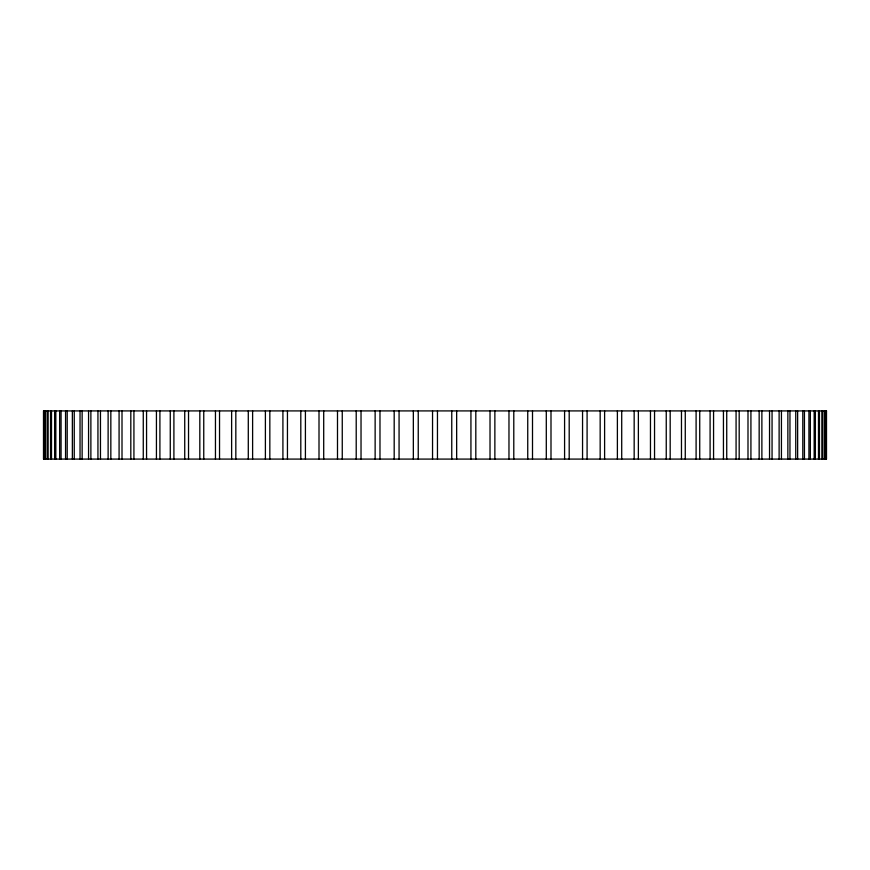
<?xml version="1.0" encoding="UTF-8"?>
<svg xmlns="http://www.w3.org/2000/svg" width="870" height="870" viewBox="0 0 870 870"><rect width="100%" height="100%" fill="white"/><g stroke="black" fill="none" stroke-linecap="round" stroke-linejoin="round"><path stroke-width="1.3" d="M826.152 410.912L826.152 459.088M825.913 410.912L825.913 459.088M824.858 410.912L824.858 459.088M824.379 410.912L824.379 459.088M822.618 410.912L822.618 459.088M821.9 410.912L821.9 459.088M819.453 410.912L819.453 459.088M818.496 410.912L818.496 459.088M815.364 410.912L815.364 459.088M814.168 410.912L814.168 459.088M810.351 410.912L810.351 459.088M808.926 410.912L808.926 459.088M804.445 410.912L804.445 459.088M802.793 410.912L802.793 459.088M797.638 410.912L797.638 459.088M795.756 410.912L795.756 459.088M789.96 410.912L789.96 459.088M787.861 410.912L787.861 459.088M781.434 410.912L781.434 459.088M779.118 410.912L779.118 459.088M772.06 410.912L772.06 459.088M769.537 410.912L769.537 459.088M761.881 410.912L761.881 459.088M759.162 410.912L759.162 459.088M750.919 410.912L750.919 459.088M747.993 410.912L747.993 459.088M739.185 410.912L739.185 459.088M736.074 410.912L736.074 459.088M726.733 410.912L726.733 459.088M723.438 410.912L723.438 459.088M713.563 410.912L713.563 459.088M710.094 410.912L710.094 459.088M699.73 410.912L699.73 459.088M696.098 410.912L696.098 459.088M685.266 410.912L685.266 459.088M681.471 410.912L681.471 459.088M670.183 410.912L670.183 459.088M666.246 410.912L666.246 459.088M654.544 410.912L654.544 459.088M650.466 410.912L650.466 459.088M638.373 410.912L638.373 459.088M634.165 410.912L634.165 459.088M621.713 410.912L621.713 459.088M617.385 410.912L617.385 459.088M604.606 410.912L604.606 459.088M600.169 410.912L600.169 459.088M587.087 410.912L587.087 459.088M582.552 410.912L582.552 459.088M569.197 410.912L569.197 459.088M564.586 410.912L564.586 459.088M550.993 410.912L550.993 459.088M546.295 410.912L546.295 459.088M532.505 410.912L532.505 459.088M527.742 410.912L527.742 459.088M513.789 410.912L513.789 459.088M508.972 410.912L508.972 459.088M494.867 410.912L494.867 459.088M490.017 410.912L490.017 459.088M475.814 410.912L475.814 459.088M470.931 410.912L470.931 459.088M456.663 410.912L456.663 459.088M451.758 410.912L451.758 459.088M437.458 410.912L437.458 459.088M432.542 410.912L432.542 459.088M418.242 410.912L418.242 459.088M413.337 410.912L413.337 459.088M399.069 410.912L399.069 459.088M394.186 410.912L394.186 459.088M379.983 410.912L379.983 459.088M375.133 410.912L375.133 459.088M361.028 410.912L361.028 459.088M356.211 410.912L356.211 459.088M342.258 410.912L342.258 459.088M337.495 410.912L337.495 459.088M323.705 410.912L323.705 459.088M319.007 410.912L319.007 459.088M305.413 410.912L305.413 459.088M300.803 410.912L300.803 459.088M287.448 410.912L287.448 459.088M282.913 410.912L282.913 459.088M269.83 410.912L269.83 459.088M265.393 410.912L265.393 459.088M252.615 410.912L252.615 459.088M248.287 410.912L248.287 459.088M235.835 410.912L235.835 459.088M231.627 410.912L231.627 459.088M219.534 410.912L219.534 459.088M215.456 410.912L215.456 459.088M203.754 410.912L203.754 459.088M199.817 410.912L199.817 459.088M188.529 410.912L188.529 459.088M184.734 410.912L184.734 459.088M173.902 410.912L173.902 459.088M170.27 410.912L170.27 459.088M159.906 410.912L159.906 459.088M156.437 410.912L156.437 459.088M146.562 410.912L146.562 459.088M143.267 410.912L143.267 459.088M133.926 410.912L133.926 459.088M130.815 410.912L130.815 459.088M122.007 410.912L122.007 459.088M119.081 410.912L119.081 459.088M110.838 410.912L110.838 459.088M108.119 410.912L108.119 459.088M100.463 410.912L100.463 459.088M97.94 410.912L97.94 459.088M90.882 410.912L90.882 459.088M88.566 410.912L88.566 459.088M82.139 410.912L82.139 459.088M80.04 410.912L80.04 459.088M74.244 410.912L74.244 459.088M72.362 410.912L72.362 459.088M67.207 410.912L67.207 459.088M65.554 410.912L65.554 459.088M61.074 410.912L61.074 459.088M59.649 410.912L59.649 459.088M55.832 410.912L55.832 459.088M54.636 410.912L54.636 459.088M51.504 410.912L51.504 459.088M50.547 410.912L50.547 459.088M48.1 410.912L48.1 459.088M47.382 410.912L47.382 459.088M45.621 410.912L45.621 459.088M45.142 410.912L45.142 459.088M44.087 410.912L44.087 459.088M43.848 410.912L43.848 459.088M826.5 410.912L43.5 410.912L43.5 459.088L826.5 459.088L826.5 410.912"/></g></svg>
